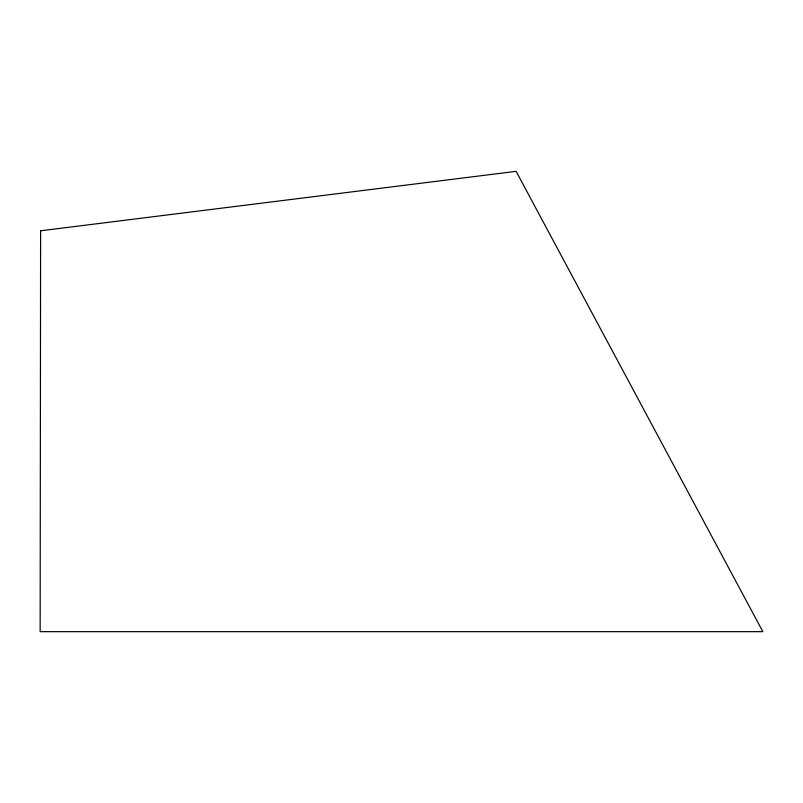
<?xml version="1.0" encoding="UTF-8"?>
<svg xmlns="http://www.w3.org/2000/svg" width="803" height="803" viewBox="0 0 803 803"><rect width="100%" height="100%" fill="white"/><g stroke="black" fill="none" stroke-linecap="round" stroke-linejoin="round"><path stroke-width="1.2" d="M40.602 230.792L40.15 631.66L762.85 631.66L516.108 171.34L40.602 230.792"/></g></svg>
